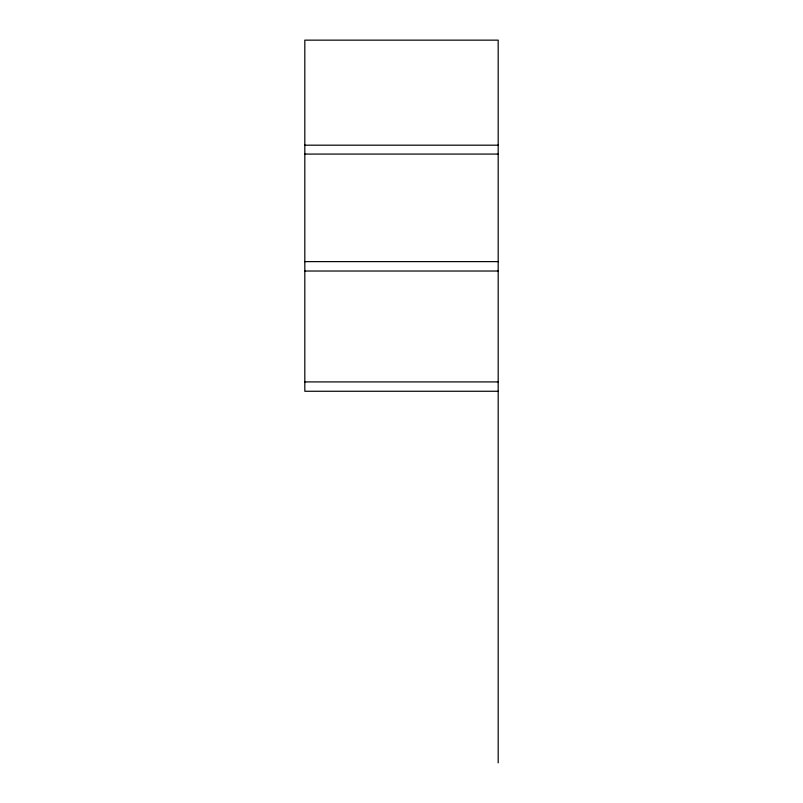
<?xml version="1.0" encoding="UTF-8"?>
<svg xmlns="http://www.w3.org/2000/svg" width="803" height="803" viewBox="0 0 803 803"><rect width="100%" height="100%" fill="white"/><g stroke="black" fill="none" stroke-linecap="round" stroke-linejoin="round"><path stroke-width="1.2" d="M304.819 145.182L498.181 145.182M304.819 154.076L498.181 154.076M304.819 261.627L498.181 261.627M304.819 271.023L498.181 271.023M304.819 381.917L498.181 381.917M498.181 391.262L304.819 391.262L304.819 40.15L498.181 40.15L498.181 762.85"/></g></svg>
